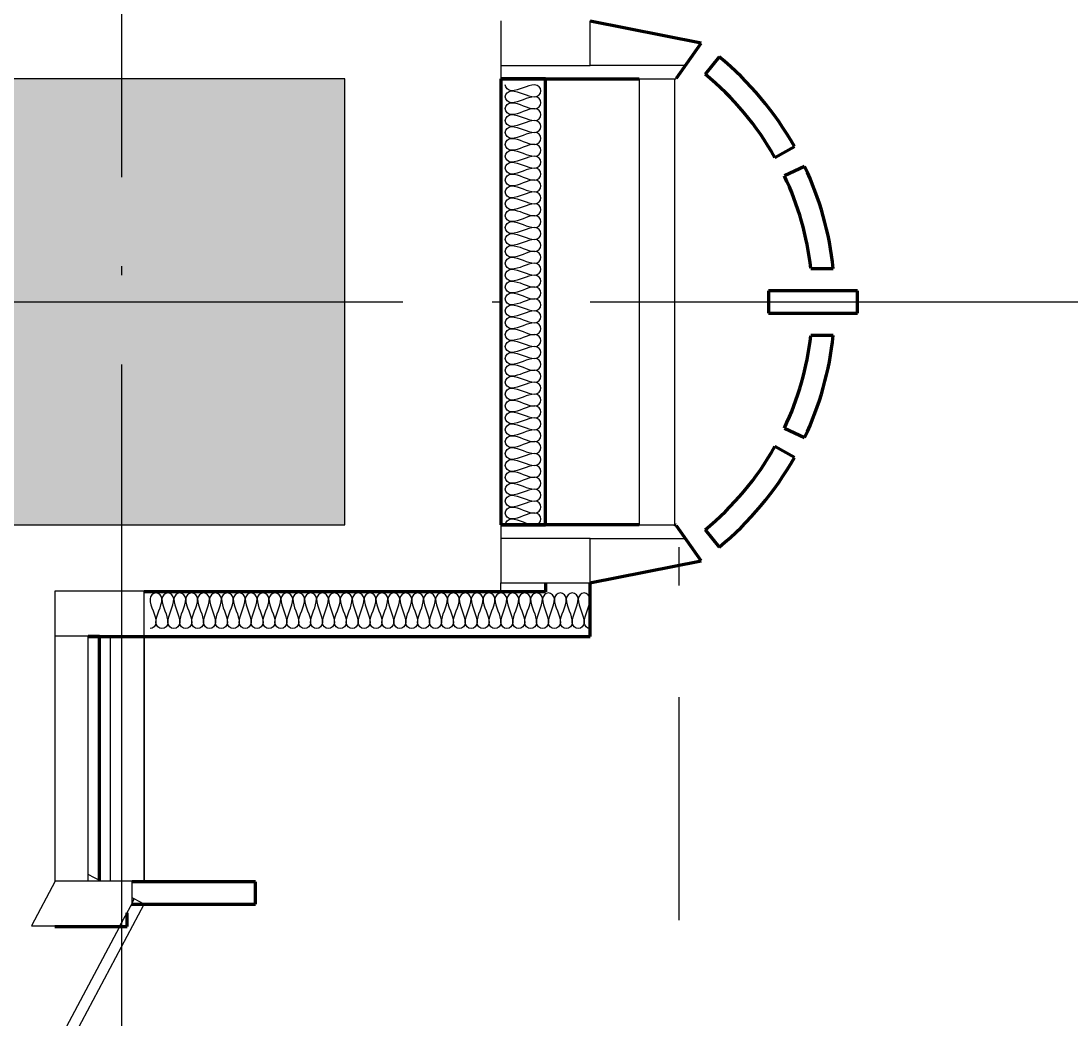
# Model space of a CAD drawing. Header units: millimetres. Extents: x 12325263 to 13848842, y -1463133 to 573208.
# Drawn here: x 12604071 to 12606425, y -632495 to -630257 of the extents above; entities that cross this region are included whole.
import ezdxf
from ezdxf.xclip import XClip

# ---------------------------------------------------------------- set-up
doc = ezdxf.new("R2010")
doc.units = ezdxf.units.MM
doc.header["$LTSCALE"] = 1000
doc.header["$XCLIPFRAME"] = 0
for name, pattern in [('ACAD_ISO02W100', [15, 12, -3]), ('CENTER', [2, 1.25, -0.25, 0.25, -0.25]), ('DASHED2', [0.375, 0.25, -0.125]), ('DOTE', [2.42, 2, -0.2, 0.02, -0.2]), ('s-首层组合pm$0$DASH', [0.35, 0.25, -0.1])]:
    doc.linetypes.add(name, pattern=pattern)
for name, color, linetype in [('20210729mva复核', 1, 'Continuous'), ('A-AXIS', 16, 'DOTE'), ('A-COLS', 6, 'Continuous'), ('A-DETL-0001', 1, 'Continuous'), ('A-GLAZ', 4, 'Continuous'), ('A-WALL-PATT', 8, 'Continuous'), ('PUB_HATCH', 8, 'Continuous'), ('投影线', 6, 'ACAD_ISO02W100'), ('消防车道', 6, 'DASHED2')]:
    doc.layers.add(name, color=color, linetype=linetype)
for name, color, linetype, lineweight in [('A-FLOR-PROJ', 2, 'Continuous', 25), ('A-GENM', 2, 'Continuous', 70), ('A-GENM-PROJ', 2, 'Continuous', 25), ('A-GLAZ-PROJ', 2, 'Continuous', 25)]:
    doc.layers.add(name, color=color, linetype=linetype, lineweight=lineweight)

# ---------------------------------------------------------------- blocks, each defined once
blk = doc.blocks.new('A$C53F769B7')
at = {"layer": '20210729mva复核', "color": 8}
blk.add_arc((68579.6, 31125.4), 12000, 270, 0, dxfattribs=at)
blk = doc.blocks.new('asdgadfgsdfhfj')
at = {"layer": '投影线', "linetype": 'DASHED2', "ltscale": 2}
blk.add_lwpolyline([(12533.1, 81460.6), (10631.7, 70643.7, 0.098028), (10823.2, 61713.1), (12051.8, 56136.9, -0.092098), (12233.6, 50660.5), (3854.8, -4594.1, -0.927449), (-3801.7, -4016.9), (-3801.7, 5819.1)], format="xyb", dxfattribs=at)
blk = doc.blocks.new('FO-CORNER LOUVERS - FO-CORNER LOUVERS SB-5197856-810_L1 SE')
at = {"layer": 'A-GENM'}
for p, q in [((-648.5, 100), (-650, 100)), ((-650, 100), (-650, -61.7)), ((0, 25.1), (0, -99.9)), ((0, 0.1), (0, 25.1)), ((-548.5, 0.1), (0, 0.1)), ((-650, -61.7), (-619.8, -61.7)), ((-600, -72.6), (-600, -350)), ((-550, -350), (-550, -73.4)), ((0, -99.9), (1.5, -99.9)), ((1.5, -99.9), (0, -99.9)), ((0, -99.9), (0, -1099.9)), ((100, -999.9), (100, -99.9)), ((-600, -350), (-550, -350)), ((120.1, -999.9), (100, -999.9)), ((0, -1099.9), (120.1, -1099.9))]:
    blk.add_line(p, q, dxfattribs=at)
at = {"layer": 'A-GENM-PROJ'}
for p, q in [((-548.5, -24.9), (0, -24.9)), ((0, -99.9), (-550, -99.9))]:
    blk.add_line(p, q, dxfattribs=at)
blk = doc.blocks.new('FO-Vision Panels-Corner - L1-4578831-810_L1 SE')
at = {"layer": 'A-GLAZ'}
for p, q in [((845.4, 0), (-845.4, 0)), ((-845.4, 0), (-845.4, -25)), ((845.4, -25), (845.4, 0)), ((-835.8, -25), (-845.4, -25)), ((-845.4, -25), (-845.4, -30.1)), ((-845.4, -25), (-835.8, -25)), ((-787.4, -25), (845.4, -25)), ((845.4, -25), (810.4, -25)), ((845.4, -26.4), (845.4, -25)), ((-845.4, -109.8), (-845.4, -141.6))]:
    blk.add_line(p, q, dxfattribs=at)
blk = doc.blocks.new('FO-Exterior Column FULL - FO-Exterior Column FULL-V14-810_L1 SE')
at = {"layer": 'A-GENM'}
for p, q in [((500, 200), (-500, 200)), ((-500, 200), (-500, 100.4)), ((-500, -109.7), (-500, 200)), ((500, 100.4), (500, 200)), ((500, 200), (500, -109.7)), ((-500, 100.4), (500, 100.4)), ((-630, 0.4), (-580.2, -249.1)), ((580.2, -249.1), (629.9, 0)), ((-580.2, -249.1), (-502.1, -193.8)), ((502.1, -193.8), (580.2, -249.1)), ((-510.9, -257.6), (-549.6, -289.3)), ((549.6, -289.3), (510.9, -257.6)), ((25, -399.6), (-25, -399.6)), ((-25, -399.6), (-25, -599.6)), ((25, -599.6), (25, -399.6)), ((-348.5, -458), (-324, -414.4)), ((324, -414.4), (348.5, -458)), ((-282.7, -435.7), (-304, -480.9)), ((304, -480.9), (282.7, -435.7)), ((-75, -545.2), (-75, -494.9)), ((75, -494.9), (75, -545.2)), ((-25, -599.6), (25, -599.6))]:
    blk.add_line(p, q, dxfattribs=at)
for centre, radius, start, end in [((-505, -189.7), 5, 343.8962, 0), ((0, 161.9), 661.1, 219.3893, 240.6554), ((0, 161.9), 661.1, 299.3446, 320.6107), ((0, 161.9), 711.1, 219.3894, 240.6554), ((0, 161.9), 711.1, 299.3446, 320.6106), ((0, 161.9), 661.1, 244.6842, 263.483), ((0, 161.9), 661.1, 276.517, 295.3158), ((0, 161.9), 711.1, 244.6842, 263.943), ((0, 161.9), 711.1, 276.057, 295.3158)]:
    blk.add_arc(centre, radius, start, end, dxfattribs=at)
blk = doc.blocks.new('asdfadsgfd')
at = {"layer": 'A-DETL-0001'}
for p, q in [((9218.8, 6595.1), (9118.8, 6648.1)), ((9118.8, 6648.1), (9118.8, 6450.2)), ((9768.8, 6595.9), (9218.8, 6595.9)), ((9218.8, 6422.5), (9218.8, 6595.1)), ((9768.8, 6595.9), (9768.8, 6396)), ((9868.8, 6595.9), (9768.8, 6595.9)), ((9868.8, 6396), (9868.8, 6595.9)), ((9218.8, 6521), (9768.8, 6521)), ((9118.8, 6450.2), (9168.8, 6422.5)), ((9168.8, 6422.5), (9218.8, 6422.5)), ((9768.8, 6396), (9868.8, 6396)), ((9987.5, 5595.9), (9887.5, 5595.9)), ((9887.5, 5595.9), (9887.5, 5395.9)), ((10017.2, 5595.9), (9987.5, 5595.9)), ((9987.5, 5395.9), (9987.5, 5595.9)), ((10017.2, 5203.6), (10017.2, 5595.9)), ((11017.6, 5595.9), (11017.6, 5203.6)), ((11047.5, 5595.9), (11017.6, 5595.9)), ((11147.5, 5595.9), (11047.5, 5595.9)), ((11047.5, 5595.9), (11047.5, 5395.9)), ((9887.5, 5395.9), (9987.5, 5395.9)), ((9987.3, 5395.9), (9987.3, 5182.5)), ((11047.5, 5182.5), (11047.5, 5395.9)), ((11047.5, 5395.9), (11147.5, 5395.9)), ((11017.6, 5286.2), (10017.5, 5286.2)), ((9987.3, 5182.5), (10017.2, 5203.6)), ((10017.5, 5206.2), (11017.6, 5206.2)), ((11017.6, 5203.6), (11047.5, 5182.5))]:
    blk.add_line(p, q, dxfattribs=at)
for points in [[(9798.3, 6369.3), (9792.1, 6369.3), (9785, 6376.4), (9785, 6382.6)], [(9851.7, 6382.6), (9833.4, 6382.6), (9816.7, 6369.3), (9798.3, 6369.3)], [(9851.7, 6356), (9858, 6356), (9872.1, 6369.3), (9858, 6382.6), (9851.7, 6382.6)], [(9798.3, 6342.6), (9792.1, 6342.6), (9778, 6356), (9792.1, 6369.3), (9798.3, 6369.3)], [(9798.3, 6369.3), (9816.7, 6369.3), (9833.4, 6356), (9851.7, 6356)], [(9798.3, 6316), (9792.1, 6316), (9778, 6329.3), (9792.1, 6342.6), (9798.3, 6342.6)], [(9851.7, 6356), (9833.4, 6356), (9816.7, 6342.6), (9798.3, 6342.6)], [(9798.3, 6342.6), (9816.7, 6342.6), (9833.4, 6329.3), (9851.7, 6329.3)], [(9851.7, 6329.3), (9858, 6329.3), (9872.1, 6342.6), (9858, 6356), (9851.7, 6356)], [(9798.3, 6289.3), (9792.1, 6289.3), (9778, 6302.6), (9792.1, 6316), (9798.3, 6316)], [(9851.7, 6329.3), (9833.4, 6329.3), (9816.7, 6316), (9798.3, 6316)], [(9798.3, 6316), (9816.7, 6316), (9833.4, 6302.6), (9851.7, 6302.6)], [(9851.7, 6302.6), (9858, 6302.6), (9872.1, 6316), (9858, 6329.3), (9851.7, 6329.3)], [(9798.3, 6262.6), (9792.1, 6262.6), (9778, 6276), (9792.1, 6289.3), (9798.3, 6289.3)], [(9851.7, 6302.6), (9833.4, 6302.6), (9816.7, 6289.3), (9798.3, 6289.3)], [(9798.3, 6289.3), (9816.7, 6289.3), (9833.4, 6276), (9851.7, 6276)], [(9851.7, 6276), (9858, 6276), (9872.1, 6289.3), (9858, 6302.6), (9851.7, 6302.6)], [(9798.3, 6236), (9792.1, 6236), (9778, 6249.3), (9792.1, 6262.6), (9798.3, 6262.6)], [(9851.7, 6276), (9833.4, 6276), (9816.7, 6262.6), (9798.3, 6262.6)], [(9798.3, 6262.6), (9816.7, 6262.6), (9833.4, 6249.3), (9851.7, 6249.3)], [(9851.7, 6249.3), (9858, 6249.3), (9872.1, 6262.6), (9858, 6276), (9851.7, 6276)], [(9851.7, 6249.3), (9833.4, 6249.3), (9816.7, 6236), (9798.3, 6236)], [(9851.7, 6222.6), (9858, 6222.6), (9872.1, 6236), (9858, 6249.3), (9851.7, 6249.3)], [(9798.3, 6209.3), (9792.1, 6209.3), (9778, 6222.6), (9792.1, 6236), (9798.3, 6236)], [(9798.3, 6236), (9816.7, 6236), (9833.4, 6222.6), (9851.7, 6222.6)], [(9851.7, 6222.6), (9833.4, 6222.6), (9816.7, 6209.3), (9798.3, 6209.3)], [(9851.7, 6196), (9858, 6196), (9872.1, 6209.3), (9858, 6222.6), (9851.7, 6222.6)], [(9798.3, 6182.6), (9792.1, 6182.6), (9778, 6196), (9792.1, 6209.3), (9798.3, 6209.3)], [(9798.3, 6209.3), (9816.7, 6209.3), (9833.4, 6196), (9851.7, 6196)], [(9851.7, 6196), (9833.4, 6196), (9816.7, 6182.6), (9798.3, 6182.6)], [(9851.7, 6169.3), (9858, 6169.3), (9872.1, 6182.6), (9858, 6196), (9851.7, 6196)], [(9798.3, 6156), (9792.1, 6156), (9778, 6169.3), (9792.1, 6182.6), (9798.3, 6182.6)], [(9798.3, 6182.6), (9816.7, 6182.6), (9833.4, 6169.3), (9851.7, 6169.3)], [(9851.7, 6169.3), (9833.4, 6169.3), (9816.7, 6156), (9798.3, 6156)], [(9851.7, 6142.6), (9858, 6142.6), (9872.1, 6156), (9858, 6169.3), (9851.7, 6169.3)], [(9798.3, 6129.3), (9792.1, 6129.3), (9778, 6142.6), (9792.1, 6156), (9798.3, 6156)], [(9798.3, 6156), (9816.7, 6156), (9833.4, 6142.6), (9851.7, 6142.6)], [(9798.3, 6102.6), (9792.1, 6102.6), (9778, 6116), (9792.1, 6129.3), (9798.3, 6129.3)], [(9851.7, 6142.6), (9833.4, 6142.6), (9816.7, 6129.3), (9798.3, 6129.3)], [(9798.3, 6129.3), (9816.7, 6129.3), (9833.4, 6116), (9851.7, 6116)], [(9851.7, 6116), (9858, 6116), (9872.1, 6129.3), (9858, 6142.6), (9851.7, 6142.6)], [(9798.3, 6076), (9792.1, 6076), (9778, 6089.3), (9792.1, 6102.6), (9798.3, 6102.6)], [(9851.7, 6116), (9833.4, 6116), (9816.7, 6102.6), (9798.3, 6102.6)], [(9798.3, 6102.6), (9816.7, 6102.6), (9833.4, 6089.3), (9851.7, 6089.3)], [(9851.7, 6089.3), (9858, 6089.3), (9872.1, 6102.6), (9858, 6116), (9851.7, 6116)], [(9798.3, 6049.3), (9792.1, 6049.3), (9778, 6062.6), (9792.1, 6076), (9798.3, 6076)], [(9851.7, 6089.3), (9833.4, 6089.3), (9816.7, 6076), (9798.3, 6076)], [(9798.3, 6076), (9816.7, 6076), (9833.4, 6062.6), (9851.7, 6062.6)], [(9851.7, 6062.6), (9858, 6062.6), (9872.1, 6076), (9858, 6089.3), (9851.7, 6089.3)], [(9851.7, 6062.6), (9833.4, 6062.6), (9816.7, 6049.3), (9798.3, 6049.3)], [(9851.7, 6036), (9858, 6036), (9872.1, 6049.3), (9858, 6062.6), (9851.7, 6062.6)], [(9798.3, 6022.6), (9792.1, 6022.6), (9778, 6036), (9792.1, 6049.3), (9798.3, 6049.3)], [(9798.3, 6049.3), (9816.7, 6049.3), (9833.4, 6036), (9851.7, 6036)], [(9851.7, 6036), (9833.4, 6036), (9816.7, 6022.6), (9798.3, 6022.6)], [(9851.7, 6009.3), (9858, 6009.3), (9872.1, 6022.6), (9858, 6036), (9851.7, 6036)], [(9798.3, 5996), (9792.1, 5996), (9778, 6009.3), (9792.1, 6022.6), (9798.3, 6022.6)], [(9798.3, 6022.6), (9816.7, 6022.6), (9833.4, 6009.3), (9851.7, 6009.3)], [(9851.7, 6009.3), (9833.4, 6009.3), (9816.7, 5996), (9798.3, 5996)], [(9851.7, 5982.6), (9858, 5982.6), (9872.1, 5996), (9858, 6009.3), (9851.7, 6009.3)], [(9798.3, 5969.3), (9792.1, 5969.3), (9778, 5982.6), (9792.1, 5996), (9798.3, 5996)], [(9798.3, 5996), (9816.7, 5996), (9833.4, 5982.6), (9851.7, 5982.6)], [(9851.7, 5982.6), (9833.4, 5982.6), (9816.7, 5969.3), (9798.3, 5969.3)], [(9851.7, 5956), (9858, 5956), (9872.1, 5969.3), (9858, 5982.6), (9851.7, 5982.6)], [(9798.3, 5942.6), (9792.1, 5942.6), (9778, 5956), (9792.1, 5969.3), (9798.3, 5969.3)], [(9798.3, 5969.3), (9816.7, 5969.3), (9833.4, 5956), (9851.7, 5956)], [(9798.3, 5916), (9792.1, 5916), (9778, 5929.3), (9792.1, 5942.6), (9798.3, 5942.6)], [(9851.7, 5956), (9833.4, 5956), (9816.7, 5942.6), (9798.3, 5942.6)], [(9798.3, 5942.6), (9816.7, 5942.6), (9833.4, 5929.3), (9851.7, 5929.3)], [(9851.7, 5929.3), (9858, 5929.3), (9872.1, 5942.6), (9858, 5956), (9851.7, 5956)], [(9798.3, 5889.3), (9792.1, 5889.3), (9778, 5902.6), (9792.1, 5916), (9798.3, 5916)], [(9851.7, 5929.3), (9833.4, 5929.3), (9816.7, 5916), (9798.3, 5916)], [(9798.3, 5916), (9816.7, 5916), (9833.4, 5902.6), (9851.7, 5902.6)], [(9851.7, 5902.6), (9858, 5902.6), (9872.1, 5916), (9858, 5929.3), (9851.7, 5929.3)], [(9798.3, 5862.6), (9792.1, 5862.6), (9778, 5876), (9792.1, 5889.3), (9798.3, 5889.3)], [(9851.7, 5902.6), (9833.4, 5902.6), (9816.7, 5889.3), (9798.3, 5889.3)], [(9798.3, 5889.3), (9816.7, 5889.3), (9833.4, 5876), (9851.7, 5876)], [(9851.7, 5876), (9858, 5876), (9872.1, 5889.3), (9858, 5902.6), (9851.7, 5902.6)], [(9798.3, 5836), (9792.1, 5836), (9778, 5849.3), (9792.1, 5862.6), (9798.3, 5862.6)], [(9851.7, 5876), (9833.4, 5876), (9816.7, 5862.6), (9798.3, 5862.6)], [(9798.3, 5862.6), (9816.7, 5862.6), (9833.4, 5849.3), (9851.7, 5849.3)], [(9851.7, 5849.3), (9858, 5849.3), (9872.1, 5862.6), (9858, 5876), (9851.7, 5876)], [(9851.7, 5849.3), (9833.4, 5849.3), (9816.7, 5836), (9798.3, 5836)], [(9851.7, 5822.6), (9858, 5822.6), (9872.1, 5836), (9858, 5849.3), (9851.7, 5849.3)], [(9798.3, 5809.3), (9792.1, 5809.3), (9778, 5822.6), (9792.1, 5836), (9798.3, 5836)], [(9798.3, 5836), (9816.7, 5836), (9833.4, 5822.6), (9851.7, 5822.6)], [(9851.7, 5822.6), (9833.4, 5822.6), (9816.7, 5809.3), (9798.3, 5809.3)], [(9851.7, 5796), (9858, 5796), (9872.1, 5809.3), (9858, 5822.6), (9851.7, 5822.6)], [(9798.3, 5782.6), (9792.1, 5782.6), (9778, 5796), (9792.1, 5809.3), (9798.3, 5809.3)], [(9798.3, 5809.3), (9816.7, 5809.3), (9833.4, 5796), (9851.7, 5796)], [(9851.7, 5796), (9833.4, 5796), (9816.7, 5782.6), (9798.3, 5782.6)], [(9851.7, 5769.3), (9858, 5769.3), (9872.1, 5782.6), (9858, 5796), (9851.7, 5796)], [(9798.3, 5756), (9792.1, 5756), (9778, 5769.3), (9792.1, 5782.6), (9798.3, 5782.6)], [(9798.3, 5782.6), (9816.7, 5782.6), (9833.4, 5769.3), (9851.7, 5769.3)], [(9851.7, 5769.3), (9833.4, 5769.3), (9816.7, 5756), (9798.3, 5756)], [(9851.7, 5742.6), (9858, 5742.6), (9872.1, 5756), (9858, 5769.3), (9851.7, 5769.3)], [(9798.3, 5729.3), (9792.1, 5729.3), (9778, 5742.6), (9792.1, 5756), (9798.3, 5756)], [(9798.3, 5756), (9816.7, 5756), (9833.4, 5742.6), (9851.7, 5742.6)], [(9798.3, 5702.6), (9792.1, 5702.6), (9778, 5716), (9792.1, 5729.3), (9798.3, 5729.3)], [(9851.7, 5742.6), (9833.4, 5742.6), (9816.7, 5729.3), (9798.3, 5729.3)], [(9798.3, 5729.3), (9816.7, 5729.3), (9833.4, 5716), (9851.7, 5716)], [(9851.7, 5716), (9858, 5716), (9872.1, 5729.3), (9858, 5742.6), (9851.7, 5742.6)], [(9798.3, 5676), (9792.1, 5676), (9778, 5689.3), (9792.1, 5702.6), (9798.3, 5702.6)], [(9851.7, 5716), (9833.4, 5716), (9816.7, 5702.6), (9798.3, 5702.6)], [(9798.3, 5702.6), (9816.7, 5702.6), (9833.4, 5689.3), (9851.7, 5689.3)], [(9851.7, 5689.3), (9858, 5689.3), (9872.1, 5702.6), (9858, 5716), (9851.7, 5716)], [(9798.3, 5649.3), (9792.1, 5649.3), (9778, 5662.6), (9792.1, 5676), (9798.3, 5676)], [(9851.7, 5689.3), (9833.4, 5689.3), (9816.7, 5676), (9798.3, 5676)], [(9798.3, 5676), (9816.7, 5676), (9833.4, 5662.6), (9851.7, 5662.6)], [(9851.7, 5662.6), (9858, 5662.6), (9872.1, 5676), (9858, 5689.3), (9851.7, 5689.3)], [(9851.7, 5662.6), (9833.4, 5662.6), (9816.7, 5649.3), (9798.3, 5649.3)], [(9851.7, 5636), (9858, 5636), (9872.1, 5649.3), (9858, 5662.6), (9851.7, 5662.6)], [(9798.3, 5622.6), (9792.1, 5622.6), (9778, 5636), (9792.1, 5649.3), (9798.3, 5649.3)], [(9798.3, 5649.3), (9816.7, 5649.3), (9833.4, 5636), (9851.7, 5636)], [(9851.7, 5636), (9833.4, 5636), (9816.7, 5622.6), (9798.3, 5622.6)], [(9851.7, 5609.3), (9858, 5609.3), (9872.1, 5622.6), (9858, 5636), (9851.7, 5636)], [(9798.3, 5596), (9792.1, 5596), (9778, 5609.3), (9792.1, 5622.6), (9798.3, 5622.6)], [(9798.3, 5622.6), (9816.7, 5622.6), (9833.4, 5609.3), (9851.7, 5609.3)], [(9851.7, 5609.3), (9833.4, 5609.3), (9816.7, 5596), (9798.3, 5596)], [(9851.7, 5582.6), (9858, 5582.6), (9872.1, 5596), (9858, 5609.3), (9851.7, 5609.3)], [(9798.3, 5569.3), (9792.1, 5569.3), (9778, 5582.6), (9792.1, 5596), (9798.3, 5596)], [(9798.3, 5596), (9816.7, 5596), (9833.4, 5582.6), (9851.7, 5582.6)], [(9851.7, 5582.6), (9833.4, 5582.6), (9816.7, 5569.3), (9798.3, 5569.3)], [(9851.7, 5556), (9858, 5556), (9872.1, 5569.3), (9858, 5582.6), (9851.7, 5582.6)], [(10017.6, 5586.1), (10023.9, 5586.1), (10030.9, 5579.1), (10030.9, 5572.8)], [(10030.9, 5572.8), (10030.9, 5579.1), (10044.3, 5593.2), (10057.6, 5579.1), (10057.6, 5572.8)], [(10057.6, 5572.8), (10057.6, 5579.1), (10070.9, 5593.2), (10084.3, 5579.1), (10084.3, 5572.8)], [(10084.3, 5572.8), (10084.3, 5579.1), (10097.6, 5593.2), (10110.9, 5579.1), (10110.9, 5572.8)], [(10110.9, 5572.8), (10110.9, 5579.1), (10124.3, 5593.2), (10137.6, 5579.1), (10137.6, 5572.8)], [(10137.6, 5572.8), (10137.6, 5579.1), (10150.9, 5593.2), (10164.3, 5579.1), (10164.3, 5572.8)], [(10164.3, 5572.8), (10164.3, 5579.1), (10177.6, 5593.2), (10190.9, 5579.1), (10190.9, 5572.8)], [(10190.9, 5572.8), (10190.9, 5579.1), (10204.3, 5593.2), (10217.6, 5579.1), (10217.6, 5572.8)], [(10217.6, 5572.8), (10217.6, 5579.1), (10230.9, 5593.2), (10244.3, 5579.1), (10244.3, 5572.8)], [(10244.3, 5572.8), (10244.3, 5579.1), (10257.6, 5593.2), (10270.9, 5579.1), (10270.9, 5572.8)], [(10270.9, 5572.8), (10270.9, 5579.1), (10284.3, 5593.2), (10297.6, 5579.1), (10297.6, 5572.8)], [(10297.6, 5572.8), (10297.6, 5579.1), (10310.9, 5593.2), (10324.3, 5579.1), (10324.3, 5572.8)], [(10324.3, 5572.8), (10324.3, 5579.1), (10337.6, 5593.2), (10350.9, 5579.1), (10350.9, 5572.8)], [(10350.9, 5572.8), (10350.9, 5579.1), (10364.3, 5593.2), (10377.6, 5579.1), (10377.6, 5572.8)], [(10377.6, 5572.8), (10377.6, 5579.1), (10390.9, 5593.2), (10404.3, 5579.1), (10404.3, 5572.8)], [(10404.3, 5572.8), (10404.3, 5579.1), (10417.6, 5593.2), (10430.9, 5579.1), (10430.9, 5572.8)], [(10430.9, 5572.8), (10430.9, 5579.1), (10444.3, 5593.2), (10457.6, 5579.1), (10457.6, 5572.8)], [(10457.6, 5572.8), (10457.6, 5579.1), (10470.9, 5593.2), (10484.3, 5579.1), (10484.3, 5572.8)], [(10484.3, 5572.8), (10484.3, 5579.1), (10497.6, 5593.2), (10510.9, 5579.1), (10510.9, 5572.8)], [(10510.9, 5572.8), (10510.9, 5579.1), (10524.3, 5593.2), (10537.6, 5579.1), (10537.6, 5572.8)], [(10537.6, 5572.8), (10537.6, 5579.1), (10550.9, 5593.2), (10564.3, 5579.1), (10564.3, 5572.8)], [(10564.3, 5572.8), (10564.3, 5579.1), (10577.6, 5593.2), (10590.9, 5579.1), (10590.9, 5572.8)], [(10590.9, 5572.8), (10590.9, 5579.1), (10604.3, 5593.2), (10617.6, 5579.1), (10617.6, 5572.8)], [(10617.6, 5572.8), (10617.6, 5579.1), (10630.9, 5593.2), (10644.3, 5579.1), (10644.3, 5572.8)], [(10644.3, 5572.8), (10644.3, 5579.1), (10657.6, 5593.2), (10670.9, 5579.1), (10670.9, 5572.8)], [(10670.9, 5572.8), (10670.9, 5579.1), (10684.3, 5593.2), (10697.6, 5579.1), (10697.6, 5572.8)], [(10697.6, 5572.8), (10697.6, 5579.1), (10710.9, 5593.2), (10724.3, 5579.1), (10724.3, 5572.8)], [(10724.3, 5572.8), (10724.3, 5579.1), (10737.6, 5593.2), (10750.9, 5579.1), (10750.9, 5572.8)], [(10750.9, 5572.8), (10750.9, 5579.1), (10764.3, 5593.2), (10777.6, 5579.1), (10777.6, 5572.8)], [(10777.6, 5572.8), (10777.6, 5579.1), (10790.9, 5593.2), (10804.3, 5579.1), (10804.3, 5572.8)], [(10804.3, 5572.8), (10804.3, 5579.1), (10817.6, 5593.2), (10830.9, 5579.1), (10830.9, 5572.8)], [(10830.9, 5572.8), (10830.9, 5579.1), (10844.3, 5593.2), (10857.6, 5579.1), (10857.6, 5572.8)], [(10857.6, 5572.8), (10857.6, 5579.1), (10870.9, 5593.2), (10884.3, 5579.1), (10884.3, 5572.8)], [(10884.3, 5572.8), (10884.3, 5579.1), (10897.6, 5593.2), (10910.9, 5579.1), (10910.9, 5572.8)], [(10910.9, 5572.8), (10910.9, 5579.1), (10924.3, 5593.2), (10937.6, 5579.1), (10937.6, 5572.8)], [(10937.6, 5572.8), (10937.6, 5579.1), (10950.9, 5593.2), (10964.3, 5579.1), (10964.3, 5572.8)], [(10964.3, 5572.8), (10964.3, 5579.1), (10977.6, 5593.2), (10990.9, 5579.1), (10990.9, 5572.8)], [(10990.9, 5572.8), (10990.9, 5579.1), (10998, 5586.1), (11004.3, 5586.1)], [(9798.3, 5542.6), (9792.1, 5542.6), (9778, 5556), (9792.1, 5569.3), (9798.3, 5569.3)], [(9798.3, 5569.3), (9816.7, 5569.3), (9833.4, 5556), (9851.7, 5556)], [(10030.9, 5572.8), (10030.9, 5554.5), (10017.6, 5537.8), (10017.6, 5519.5)], [(10044.3, 5519.5), (10044.3, 5537.8), (10030.9, 5554.5), (10030.9, 5572.8)], [(10057.6, 5572.8), (10057.6, 5554.5), (10044.3, 5537.8), (10044.3, 5519.5)], [(10070.9, 5519.5), (10070.9, 5537.8), (10057.6, 5554.5), (10057.6, 5572.8)], [(10084.3, 5572.8), (10084.3, 5554.5), (10070.9, 5537.8), (10070.9, 5519.5)], [(10097.6, 5519.5), (10097.6, 5537.8), (10084.3, 5554.5), (10084.3, 5572.8)], [(10110.9, 5572.8), (10110.9, 5554.5), (10097.6, 5537.8), (10097.6, 5519.5)], [(10124.3, 5519.5), (10124.3, 5537.8), (10110.9, 5554.5), (10110.9, 5572.8)], [(10137.6, 5572.8), (10137.6, 5554.5), (10124.3, 5537.8), (10124.3, 5519.5)], [(10150.9, 5519.5), (10150.9, 5537.8), (10137.6, 5554.5), (10137.6, 5572.8)], [(10164.3, 5572.8), (10164.3, 5554.5), (10150.9, 5537.8), (10150.9, 5519.5)], [(10177.6, 5519.5), (10177.6, 5537.8), (10164.3, 5554.5), (10164.3, 5572.8)], [(10190.9, 5572.8), (10190.9, 5554.5), (10177.6, 5537.8), (10177.6, 5519.5)], [(10204.3, 5519.5), (10204.3, 5537.8), (10190.9, 5554.5), (10190.9, 5572.8)], [(10217.6, 5572.8), (10217.6, 5554.5), (10204.3, 5537.8), (10204.3, 5519.5)], [(10230.9, 5519.5), (10230.9, 5537.8), (10217.6, 5554.5), (10217.6, 5572.8)], [(10244.3, 5572.8), (10244.3, 5554.5), (10230.9, 5537.8), (10230.9, 5519.5)], [(10257.6, 5519.5), (10257.6, 5537.8), (10244.3, 5554.5), (10244.3, 5572.8)], [(10270.9, 5572.8), (10270.9, 5554.5), (10257.6, 5537.8), (10257.6, 5519.5)], [(10284.3, 5519.5), (10284.3, 5537.8), (10270.9, 5554.5), (10270.9, 5572.8)], [(10297.6, 5572.8), (10297.6, 5554.5), (10284.3, 5537.8), (10284.3, 5519.5)], [(10310.9, 5519.5), (10310.9, 5537.8), (10297.6, 5554.5), (10297.6, 5572.8)], [(10324.3, 5572.8), (10324.3, 5554.5), (10310.9, 5537.8), (10310.9, 5519.5)], [(10337.6, 5519.5), (10337.6, 5537.8), (10324.3, 5554.5), (10324.3, 5572.8)], [(10350.9, 5572.8), (10350.9, 5554.5), (10337.6, 5537.8), (10337.6, 5519.5)], [(10364.3, 5519.5), (10364.3, 5537.8), (10350.9, 5554.5), (10350.9, 5572.8)], [(10377.6, 5572.8), (10377.6, 5554.5), (10364.3, 5537.8), (10364.3, 5519.5)], [(10390.9, 5519.5), (10390.9, 5537.8), (10377.6, 5554.5), (10377.6, 5572.8)], [(10404.3, 5572.8), (10404.3, 5554.5), (10390.9, 5537.8), (10390.9, 5519.5)], [(10417.6, 5519.5), (10417.6, 5537.8), (10404.3, 5554.5), (10404.3, 5572.8)], [(10430.9, 5572.8), (10430.9, 5554.5), (10417.6, 5537.8), (10417.6, 5519.5)], [(10444.3, 5519.5), (10444.3, 5537.8), (10430.9, 5554.5), (10430.9, 5572.8)], [(10457.6, 5572.8), (10457.6, 5554.5), (10444.3, 5537.8), (10444.3, 5519.5)], [(10470.9, 5519.5), (10470.9, 5537.8), (10457.6, 5554.5), (10457.6, 5572.8)], [(10484.3, 5572.8), (10484.3, 5554.5), (10470.9, 5537.8), (10470.9, 5519.5)], [(10497.6, 5519.5), (10497.6, 5537.8), (10484.3, 5554.5), (10484.3, 5572.8)], [(10510.9, 5572.8), (10510.9, 5554.5), (10497.6, 5537.8), (10497.6, 5519.5)], [(10524.3, 5519.5), (10524.3, 5537.8), (10510.9, 5554.5), (10510.9, 5572.8)], [(10537.6, 5572.8), (10537.6, 5554.5), (10524.3, 5537.8), (10524.3, 5519.5)], [(10550.9, 5519.5), (10550.9, 5537.8), (10537.6, 5554.5), (10537.6, 5572.8)], [(10564.3, 5572.8), (10564.3, 5554.5), (10550.9, 5537.8), (10550.9, 5519.5)], [(10577.6, 5519.5), (10577.6, 5537.8), (10564.3, 5554.5), (10564.3, 5572.8)], [(10590.9, 5572.8), (10590.9, 5554.5), (10577.6, 5537.8), (10577.6, 5519.5)], [(10604.3, 5519.5), (10604.3, 5537.8), (10590.9, 5554.5), (10590.9, 5572.8)], [(10617.6, 5572.8), (10617.6, 5554.5), (10604.3, 5537.8), (10604.3, 5519.5)], [(10630.9, 5519.5), (10630.9, 5537.8), (10617.6, 5554.5), (10617.6, 5572.8)], [(10644.3, 5572.8), (10644.3, 5554.5), (10630.9, 5537.8), (10630.9, 5519.5)], [(10657.6, 5519.5), (10657.6, 5537.8), (10644.3, 5554.5), (10644.3, 5572.8)], [(10670.9, 5572.8), (10670.9, 5554.5), (10657.6, 5537.8), (10657.6, 5519.5)], [(10684.3, 5519.5), (10684.3, 5537.8), (10670.9, 5554.5), (10670.9, 5572.8)], [(10697.6, 5572.8), (10697.6, 5554.5), (10684.3, 5537.8), (10684.3, 5519.5)], [(10710.9, 5519.5), (10710.9, 5537.8), (10697.6, 5554.5), (10697.6, 5572.8)], [(10724.3, 5572.8), (10724.3, 5554.5), (10710.9, 5537.8), (10710.9, 5519.5)], [(10737.6, 5519.5), (10737.6, 5537.8), (10724.3, 5554.5), (10724.3, 5572.8)], [(10750.9, 5572.8), (10750.9, 5554.5), (10737.6, 5537.8), (10737.6, 5519.5)], [(10764.3, 5519.5), (10764.3, 5537.8), (10750.9, 5554.5), (10750.9, 5572.8)], [(10777.6, 5572.8), (10777.6, 5554.5), (10764.3, 5537.8), (10764.3, 5519.5)], [(10790.9, 5519.5), (10790.9, 5537.8), (10777.6, 5554.5), (10777.6, 5572.8)], [(10804.3, 5572.8), (10804.3, 5554.5), (10790.9, 5537.8), (10790.9, 5519.5)], [(10817.6, 5519.5), (10817.6, 5537.8), (10804.3, 5554.5), (10804.3, 5572.8)], [(10830.9, 5572.8), (10830.9, 5554.5), (10817.6, 5537.8), (10817.6, 5519.5)], [(10844.3, 5519.5), (10844.3, 5537.8), (10830.9, 5554.5), (10830.9, 5572.8)], [(10857.6, 5572.8), (10857.6, 5554.5), (10844.3, 5537.8), (10844.3, 5519.5)], [(10870.9, 5519.5), (10870.9, 5537.8), (10857.6, 5554.5), (10857.6, 5572.8)], [(10884.3, 5572.8), (10884.3, 5554.5), (10870.9, 5537.8), (10870.9, 5519.5)], [(10897.6, 5519.5), (10897.6, 5537.8), (10884.3, 5554.5), (10884.3, 5572.8)], [(10910.9, 5572.8), (10910.9, 5554.5), (10897.6, 5537.8), (10897.6, 5519.5)], [(10924.3, 5519.5), (10924.3, 5537.8), (10910.9, 5554.5), (10910.9, 5572.8)], [(10937.6, 5572.8), (10937.6, 5554.5), (10924.3, 5537.8), (10924.3, 5519.5)], [(10950.9, 5519.5), (10950.9, 5537.8), (10937.6, 5554.5), (10937.6, 5572.8)], [(10964.3, 5572.8), (10964.3, 5554.5), (10950.9, 5537.8), (10950.9, 5519.5)], [(10977.6, 5519.5), (10977.6, 5537.8), (10964.3, 5554.5), (10964.3, 5572.8)], [(10990.9, 5572.8), (10990.9, 5554.5), (10977.6, 5537.8), (10977.6, 5519.5)], [(11004.3, 5519.5), (11004.3, 5537.8), (10990.9, 5554.5), (10990.9, 5572.8)], [(9798.3, 5516), (9792.1, 5516), (9778, 5529.3), (9792.1, 5542.6), (9798.3, 5542.6)], [(9851.7, 5556), (9833.4, 5556), (9816.7, 5542.6), (9798.3, 5542.6)], [(9798.3, 5542.6), (9816.7, 5542.6), (9833.4, 5529.3), (9851.7, 5529.3)], [(9851.7, 5529.3), (9858, 5529.3), (9872.1, 5542.6), (9858, 5556), (9851.7, 5556)], [(9798.3, 5489.3), (9792.1, 5489.3), (9778, 5502.6), (9792.1, 5516), (9798.3, 5516)], [(9851.7, 5529.3), (9833.4, 5529.3), (9816.7, 5516), (9798.3, 5516)], [(9798.3, 5516), (9816.7, 5516), (9833.4, 5502.6), (9851.7, 5502.6)], [(9851.7, 5502.6), (9858, 5502.6), (9872.1, 5516), (9858, 5529.3), (9851.7, 5529.3)], [(10017.6, 5519.5), (10017.6, 5513.2), (10030.9, 5499.1), (10044.3, 5513.2), (10044.3, 5519.5)], [(10044.3, 5519.5), (10044.3, 5513.2), (10057.6, 5499.1), (10070.9, 5513.2), (10070.9, 5519.5)], [(10070.9, 5519.5), (10070.9, 5513.2), (10084.3, 5499.1), (10097.6, 5513.2), (10097.6, 5519.5)], [(10097.6, 5519.5), (10097.6, 5513.2), (10110.9, 5499.1), (10124.3, 5513.2), (10124.3, 5519.5)], [(10124.3, 5519.5), (10124.3, 5513.2), (10137.6, 5499.1), (10150.9, 5513.2), (10150.9, 5519.5)], [(10150.9, 5519.5), (10150.9, 5513.2), (10164.3, 5499.1), (10177.6, 5513.2), (10177.6, 5519.5)], [(10177.6, 5519.5), (10177.6, 5513.2), (10190.9, 5499.1), (10204.3, 5513.2), (10204.3, 5519.5)], [(10204.3, 5519.5), (10204.3, 5513.2), (10217.6, 5499.1), (10230.9, 5513.2), (10230.9, 5519.5)], [(10230.9, 5519.5), (10230.9, 5513.2), (10244.3, 5499.1), (10257.6, 5513.2), (10257.6, 5519.5)], [(10257.6, 5519.5), (10257.6, 5513.2), (10270.9, 5499.1), (10284.3, 5513.2), (10284.3, 5519.5)], [(10284.3, 5519.5), (10284.3, 5513.2), (10297.6, 5499.1), (10310.9, 5513.2), (10310.9, 5519.5)], [(10310.9, 5519.5), (10310.9, 5513.2), (10324.3, 5499.1), (10337.6, 5513.2), (10337.6, 5519.5)], [(10337.6, 5519.5), (10337.6, 5513.2), (10350.9, 5499.1), (10364.3, 5513.2), (10364.3, 5519.5)], [(10364.3, 5519.5), (10364.3, 5513.2), (10377.6, 5499.1), (10390.9, 5513.2), (10390.9, 5519.5)], [(10390.9, 5519.5), (10390.9, 5513.2), (10404.3, 5499.1), (10417.6, 5513.2), (10417.6, 5519.5)], [(10417.6, 5519.5), (10417.6, 5513.2), (10430.9, 5499.1), (10444.3, 5513.2), (10444.3, 5519.5)], [(10444.3, 5519.5), (10444.3, 5513.2), (10457.6, 5499.1), (10470.9, 5513.2), (10470.9, 5519.5)], [(10470.9, 5519.5), (10470.9, 5513.2), (10484.3, 5499.1), (10497.6, 5513.2), (10497.6, 5519.5)], [(10497.6, 5519.5), (10497.6, 5513.2), (10510.9, 5499.1), (10524.3, 5513.2), (10524.3, 5519.5)], [(10524.3, 5519.5), (10524.3, 5513.2), (10537.6, 5499.1), (10550.9, 5513.2), (10550.9, 5519.5)], [(10550.9, 5519.5), (10550.9, 5513.2), (10564.3, 5499.1), (10577.6, 5513.2), (10577.6, 5519.5)], [(10577.6, 5519.5), (10577.6, 5513.2), (10590.9, 5499.1), (10604.3, 5513.2), (10604.3, 5519.5)], [(10604.3, 5519.5), (10604.3, 5513.2), (10617.6, 5499.1), (10630.9, 5513.2), (10630.9, 5519.5)], [(10630.9, 5519.5), (10630.9, 5513.2), (10644.3, 5499.1), (10657.6, 5513.2), (10657.6, 5519.5)], [(10657.6, 5519.5), (10657.6, 5513.2), (10670.9, 5499.1), (10684.3, 5513.2), (10684.3, 5519.5)], [(10684.3, 5519.5), (10684.3, 5513.2), (10697.6, 5499.1), (10710.9, 5513.2), (10710.9, 5519.5)], [(10710.9, 5519.5), (10710.9, 5513.2), (10724.3, 5499.1), (10737.6, 5513.2), (10737.6, 5519.5)], [(10737.6, 5519.5), (10737.6, 5513.2), (10750.9, 5499.1), (10764.3, 5513.2), (10764.3, 5519.5)], [(10764.3, 5519.5), (10764.3, 5513.2), (10777.6, 5499.1), (10790.9, 5513.2), (10790.9, 5519.5)], [(10790.9, 5519.5), (10790.9, 5513.2), (10804.3, 5499.1), (10817.6, 5513.2), (10817.6, 5519.5)], [(10817.6, 5519.5), (10817.6, 5513.2), (10830.9, 5499.1), (10844.3, 5513.2), (10844.3, 5519.5)], [(10844.3, 5519.5), (10844.3, 5513.2), (10857.6, 5499.1), (10870.9, 5513.2), (10870.9, 5519.5)], [(10870.9, 5519.5), (10870.9, 5513.2), (10884.3, 5499.1), (10897.6, 5513.2), (10897.6, 5519.5)], [(10897.6, 5519.5), (10897.6, 5513.2), (10910.9, 5499.1), (10924.3, 5513.2), (10924.3, 5519.5)], [(10924.3, 5519.5), (10924.3, 5513.2), (10937.6, 5499.1), (10950.9, 5513.2), (10950.9, 5519.5)], [(10950.9, 5519.5), (10950.9, 5513.2), (10964.3, 5499.1), (10977.6, 5513.2), (10977.6, 5519.5)], [(10977.6, 5519.5), (10977.6, 5513.2), (10990.9, 5499.1), (11004.3, 5513.2), (11004.3, 5519.5)], [(9798.3, 5462.6), (9792.1, 5462.6), (9778, 5476), (9792.1, 5489.3), (9798.3, 5489.3)], [(9851.7, 5502.6), (9833.4, 5502.6), (9816.7, 5489.3), (9798.3, 5489.3)], [(9798.3, 5489.3), (9816.7, 5489.3), (9833.4, 5476), (9851.7, 5476)], [(9851.7, 5476), (9858, 5476), (9872.1, 5489.3), (9858, 5502.6), (9851.7, 5502.6)], [(9798.3, 5436), (9792.1, 5436), (9778, 5449.3), (9792.1, 5462.6), (9798.3, 5462.6)], [(9851.7, 5476), (9833.4, 5476), (9816.7, 5462.6), (9798.3, 5462.6)], [(9798.3, 5462.6), (9816.7, 5462.6), (9833.4, 5449.3), (9851.7, 5449.3)], [(9851.7, 5449.3), (9858, 5449.3), (9872.1, 5462.6), (9858, 5476), (9851.7, 5476)], [(9851.7, 5449.3), (9833.4, 5449.3), (9816.7, 5436), (9798.3, 5436)], [(9851.7, 5422.6), (9858, 5422.6), (9872.1, 5436), (9858, 5449.3), (9851.7, 5449.3)], [(9798.3, 5409.3), (9792.1, 5409.3), (9778, 5422.6), (9792.1, 5436), (9798.3, 5436)], [(9798.3, 5436), (9816.7, 5436), (9833.4, 5422.6), (9851.7, 5422.6)], [(9851.7, 5422.6), (9833.4, 5422.6), (9816.7, 5409.3), (9798.3, 5409.3)], [(9851.7, 5396), (9858, 5396), (9872.1, 5409.3), (9858, 5422.6), (9851.7, 5422.6)], [(9785, 5396), (9785, 5402.3), (9792.1, 5409.3), (9798.3, 5409.3)], [(9798.3, 5409.3), (9816.7, 5409.3), (9833.4, 5396), (9851.7, 5396)]]:
    blk.add_open_spline(points, degree=3, dxfattribs=at)
at = {"layer": 'A-FLOR-PROJ'}
for p, q in [((9217.4, 6395.9), (9767.4, 6395.9)), ((9867.4, 6395.9), (9868.8, 6395.9)), ((9868.8, 6395.9), (9868.8, 5595.9)), ((9868.8, 5595.9), (9887.5, 5595.9))]:
    blk.add_line(p, q, dxfattribs=at)
at = {"layer": 'A-GENM-PROJ'}
for name, p in [('FO-CORNER LOUVERS - FO-CORNER LOUVERS SB-5197856-810_L1 SE', (9767.4, 6495.9)), ('FO-Exterior Column FULL - FO-Exterior Column FULL-V14-810_L1 SE', (10517.5, 5395.9))]:
    blk.add_blockref(name, p, dxfattribs=at)
at = {"layer": 'A-GLAZ-PROJ', "rotation": 152.0659086999829}
blk.add_blockref('FO-Vision Panels-Corner - L1-4578831-810_L1 SE', (8420.5, 6792), dxfattribs=at)
blk = doc.blocks.new('_FZH')
blk.add_lwpolyline([(-0.5, -0.5), (0.5, -0.5), (0.5, 0.5), (-0.5, 0.5)], close=True)
at = {"layer": 'PUB_HATCH'}
blk.add_solid([(-0.5, -0.5), (0.5, -0.5), (-0.5, 0.5), (0.5, 0.5)], dxfattribs=at)
blk = doc.blocks.new('asfasfsdgdsfhsghh')
at = {"layer": 'A-COLS', "xscale": 1600, "yscale": 1000, "zscale": 1000}
blk.add_blockref('_FZH', (-300, 5000), dxfattribs=at)
blk = doc.blocks.new('A$C1B3D5B97')
at = {"layer": '消防车道', "linetype": 's-首层组合pm$0$DASH', "ltscale": 10}
for radius in [22000, 18000]:
    blk.add_arc((170169.2, 40593.5), radius, 270.00001, 0, dxfattribs=at)
blk = doc.blocks.new('qlzw')
at = {"layer": 'A-AXIS'}
for p, q in [((12470866.8, 979489.8), (12470866.8, 1082089.8)), ((12411416.8, 1000989.8), (12486866.8, 1000989.8))]:
    blk.add_line(p, q, dxfattribs=at)

msp = doc.modelspace()

# ---------------------------------------------------------------- hatches: boundary and pattern name
at = {"layer": 'A-WALL-PATT'}
h = msp.add_hatch(dxfattribs=at)
h.set_pattern_fill('ANSI37', color=252, scale=150)
h.set_pattern_definition([(45, (-400000, 0), (-168.3798023, 168.3798023), []), (135, (-400000, 0), (-168.3798023, -168.3798023), [])])
edge = h.paths.add_edge_path()
edge.add_line((12617170, -539458), (12627664.7, -539458))
edge.add_line((12627664.7, -539458), (12617498.2, -546587.6))
edge.add_line((12617498.2, -546587.6), (12598406.6, -559976.1))
edge.add_line((12598406.6, -559976.1), (12585091.3, -540989.1))
edge.add_line((12585091.3, -540989.1), (12584144.7, -541197.3))
edge.add_line((12584144.7, -541197.3), (12583864.1, -542803.9))
edge.add_arc((12578880.4, -541928.7), 5060, 269.1474, 350.0397, ccw=False)
edge.add_arc((12578698.9, -554127.5), 7140.2, 89.14809, 125.03345)
edge.add_line((12574600, -548281), (12560037.5, -558490.6))
edge.add_line((12560037.5, -558490.6), (12559927.1, -558471.2))
edge.add_line((12559927.1, -558471.2), (12559927.1, -564050))
edge.add_line((12559927.1, -564050), (12558858.8, -564810))
edge.add_line((12558858.8, -564810), (12559927.1, -566333.2))
edge.add_line((12559927.1, -566333.2), (12559927.6, -588159))
edge.add_line((12559927.6, -588159), (12558263.3, -589586.8))
edge.add_line((12558263.3, -589586.8), (12557796.8, -589586.8))
edge.add_line((12557796.8, -589586.8), (12557796.8, -598151.2))
edge.add_line((12557796.8, -598151.2), (12560482.1, -600836.4))
edge.add_arc((12552451.5, -592361.2), 11675.6, 270.02561, 313.45682, ccw=False)
edge.add_line((12552456.7, -604036.8), (12551424.9, -604036.8))
edge.add_arc((12551424.9, -607536.8), 3500, 90, 186.8053)
edge.add_line((12547949.6, -607951.5), (12549871.4, -624055.3))
edge.add_line((12549871.4, -624055.3), (12550966.8, -633201.5))
edge.add_line((12550966.8, -633201.5), (12550966.8, -643886.8))
edge.add_line((12550966.8, -643886.8), (12550966.8, -653386.8))
edge.add_line((12550966.8, -653386.8), (12614072.2, -653386.8))
edge.add_line((12614072.2, -653386.8), (12616970.5, -653386.8))
edge.add_arc((12639113.3, -663769.1), 24455.9, 154.87893, 159.83059)
edge.add_arc((12619069.5, -656056.1), 3000, 166.1263, 249.1464)
edge.add_arc((12632240.8, -621479.9), 40000, 249.14639, 262.18067)
edge.add_line((12626798.8, -661108), (12526241.6, -661108))
edge.add_line((12526241.6, -661108), (12526241.6, -616108))
edge.add_line((12526241.6, -616108), (12504241.6, -616108))
edge.add_line((12504241.6, -616108), (12504241.6, -539458))
edge.add_line((12504241.6, -539458), (12586460, -539458))
edge.add_line((12586460, -539458), (12617170, -539458))

# ---------------------------------------------------------------- linework, layer by layer
at = {"layer": '投影线', "linetype": 'DASHED2', "ltscale": 2}
msp.add_lwpolyline([(12621881.6, -555795.1), (12619980.2, -566612, 0.098028), (12620171.7, -575542.7), (12621400.3, -581118.9, -0.092098), (12621582.1, -586595.3), (12613203.3, -641849.9, -0.927449), (12605546.8, -641272.7), (12605546.8, -631436.7)], format="xyb", dxfattribs=at)

# ---------------------------------------------------------------- block references
ref = msp.add_blockref('A$C1B3D5B97', (12423477.6, -669932))
XClip(ref).set_block_clipping_path([(102763.9620674886, 8824.0136185836), (214113.9575041495, 130474.013618584)])
for name, p in [('A$C53F769B7', (12529567.2, -663012.2)), ('asfasfsdgdsfhsghh', (12604296.8, -635886.8))]:
    msp.add_blockref(name, p)
at = {"linetype": 'CENTER'}
msp.add_blockref('asdgadfgsdfhfj', (12609348.5, -637255.8), dxfattribs=at)
at = {"rotation": 90}
msp.add_blockref('asdfadsgfd', (12610742.7, -641404.3), dxfattribs=at)
at = {"layer": '投影线', "linetype": 'DASHED2', "ltscale": 2}
msp.add_blockref('qlzw', (133430, -1631876.5), dxfattribs=at)

doc.saveas('drawing.dxf')
